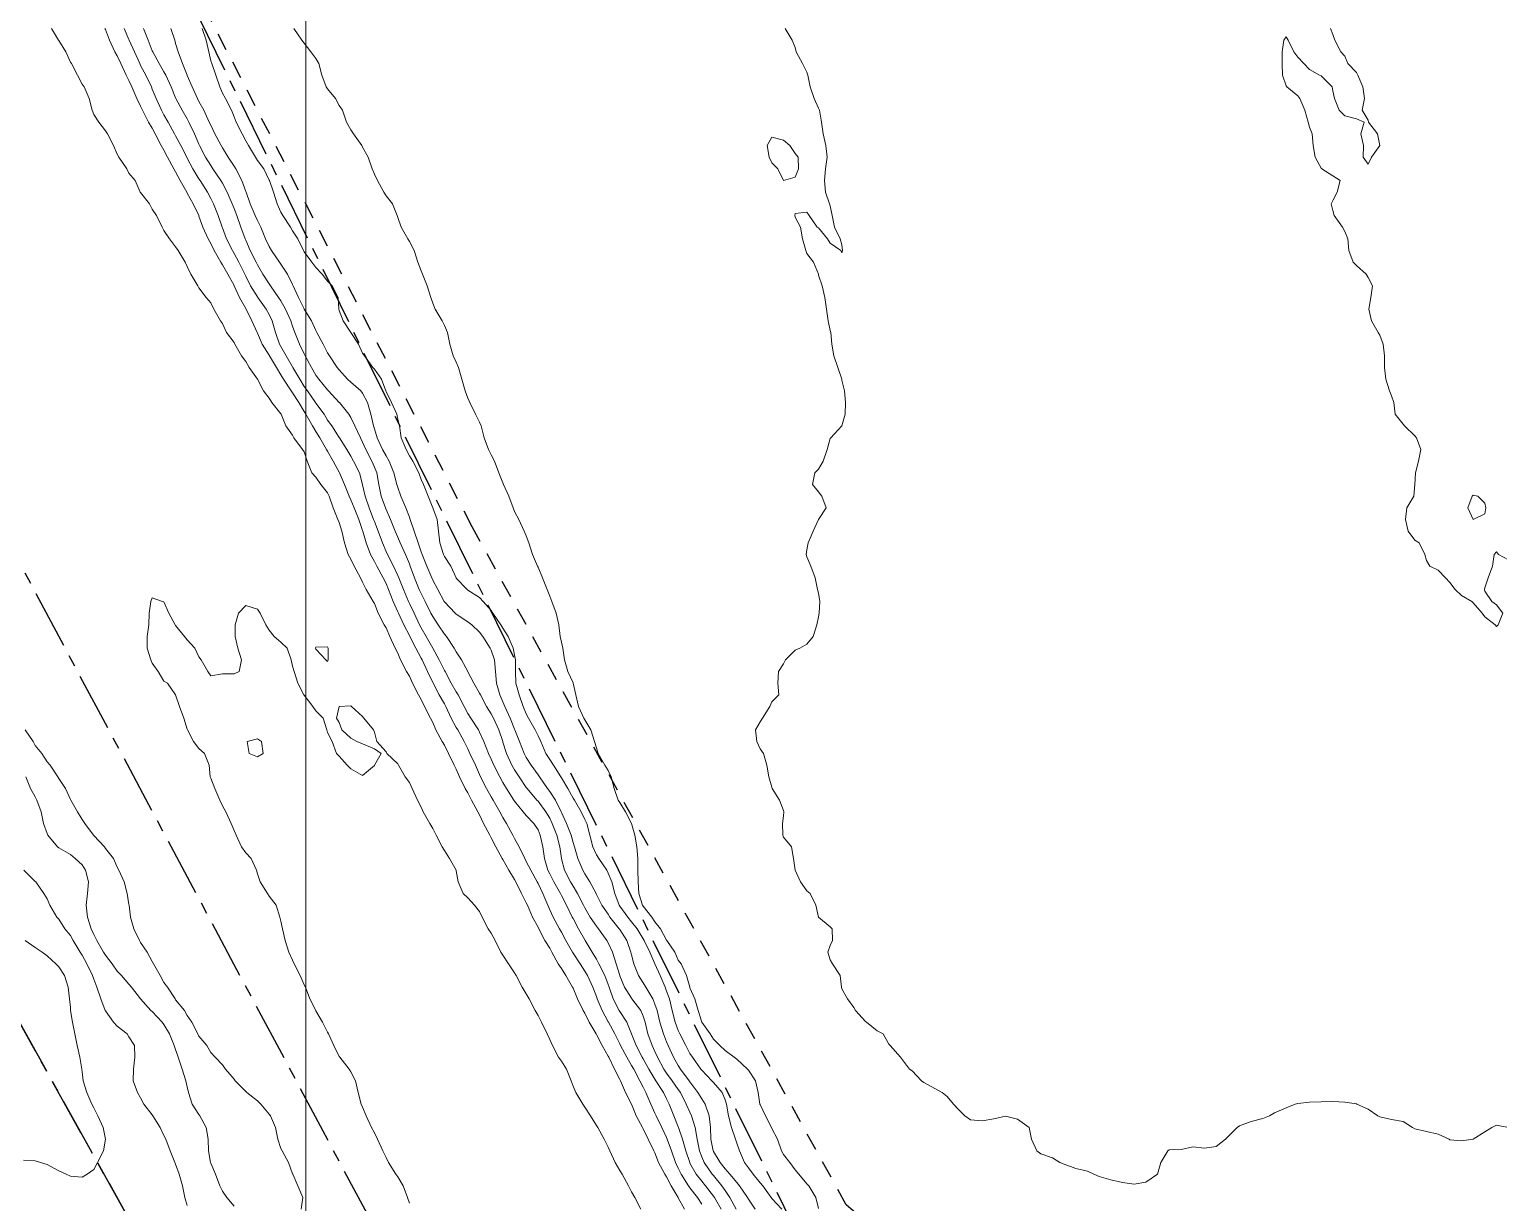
# Model space of a CAD drawing. Header units: centimetres. Extents: x 0 to 642158, y -847 to 649707.
# Drawn here: x 617355 to 617417.8, y 620325 to 620375.2 of the extents above; entities that cross this region are included whole.
import ezdxf

# ---------------------------------------------------------------- set-up
doc = ezdxf.new("R2010")
doc.units = ezdxf.units.CM
doc.header["$MEASUREMENT"] = 0
doc.linetypes.add('CENTERX2', pattern=[4, 2.5, -0.5, 0.5, -0.5])
doc.linetypes.add('JIS_02_0.7', pattern=[1.35, 0.75, -0.6])
for name, color, linetype, lineweight in [('MEV_grille', 254, 'Continuous', 9), ('WAL_parcellaire agricole', 7, 'JIS_02_0.7', 25), ('WAL_topographie 0.5', 253, 'Continuous', 20)]:
    doc.layers.add(name, color=color, linetype=linetype, lineweight=lineweight)
doc.layers.add('SPW_parcellaire cadastral', color=7, linetype='CENTERX2', lineweight=25, true_color=0xff0542)

# ---------------------------------------------------------------- blocks, each defined once
blk = doc.blocks.new('*U112')
at = {"layer": 'MEV_grille', "transparency": 33554687}
blk.add_lwpolyline([(0, 1825.476), (0, -1825.476)], dxfattribs=at)
blk = doc.blocks.new('*U113')
at = {"layer": 'MEV_grille', "color": 0, "linetype": 'ByBlock', "lineweight": -2, "transparency": 16777216}
blk.add_blockref('*U112', (2000, 0), dxfattribs=at)

msp = doc.modelspace()

# ---------------------------------------------------------------- linework, layer by layer
at = {"layer": 'SPW_parcellaire cadastral'}
for points in [[(617392.267, 620281.812), (617393.536, 620278.746), (617371.057, 620292.797), (617374.709, 620296.56), (617340.895, 620357.32), (617337.548, 620363.525), (617334.299, 620378.327), (617286.739, 620465.896), (617269.952, 620496.899), (617274.764, 620500.676), (617283.484, 620507.46), (617304.117, 620460.615), (617333.025, 620394.339), (617343.969, 620372.254), (617392.267, 620281.812)], [(617370.439, 620449.596), (617390.157, 620431.516), (617394.877, 620437.01), (617463.522, 620267.972), (617460.938, 620270.103), (617458.111, 620272.172), (617388.083, 620323.22), (617336.322, 620428.419), (617370.439, 620449.596)], [(617308.437, 620329.669), (617337.548, 620363.525), (617340.895, 620357.32), (617374.709, 620296.56), (617371.057, 620292.797), (617370.736, 620292.465), (617342.244, 620320.587), (617303.071, 620323.455), (617308.437, 620329.669)]]:
    msp.add_lwpolyline(points, dxfattribs=at)
at = {"layer": 'WAL_parcellaire agricole'}
msp.add_lwpolyline([(617345.425, 620409.686), (617336.923, 620427.435), (617377.919, 620453.44), (617387.044, 620457.816), (617398.921, 620432.942), (617447.936, 620309.949), (617455.438, 620286.575), (617451.439, 620281.95), (617435.938, 620289.948), (617410.936, 620306.945), (617389.934, 620324.942), (617373.931, 620353.94), (617361.178, 620378.688), (617345.425, 620409.686)], dxfattribs=at)
at = {"layer": 'WAL_topographie 0.5'}
for points in [[(617355.942, 620375.25), (617356.241, 620374.75), (617356.25, 620374.734), (617356.55, 620374.25), (617356.75, 620373.815), (617356.791, 620373.75), (617357.053, 620373.25), (617357.25, 620372.872), (617357.333, 620372.75), (617357.554, 620372.25), (617357.676, 620371.75), (617357.75, 620371.578), (617357.963, 620371.25), (617358.25, 620370.869), (617358.336, 620370.75), (617358.592, 620370.25), (617358.75, 620369.873), (617358.827, 620369.75), (617359.157, 620369.25), (617359.25, 620369.069), (617359.518, 620368.75), (617359.74, 620368.25), (617359.75, 620368.23), (617360.128, 620367.75), (617360.25, 620367.529), (617360.427, 620367.25), (617360.678, 620366.75), (617360.75, 620366.612), (617360.989, 620366.25), (617361.25, 620365.912), (617361.354, 620365.75), (617361.662, 620365.25), (617361.75, 620365.073), (617361.899, 620364.75), (617362.194, 620364.25), (617362.25, 620364.152), (617362.558, 620363.75), (617362.75, 620363.517), (617362.887, 620363.25), (617363.174, 620362.75), (617363.25, 620362.627), (617363.432, 620362.25), (617363.75, 620361.824), (617363.782, 620361.75), (617364.074, 620361.25), (617364.25, 620361.011), (617364.397, 620360.75), (617364.75, 620360.25), (617364.75, 620360.25), (617365.009, 620359.75), (617365.25, 620359.441), (617365.368, 620359.25), (617365.75, 620358.764), (617365.758, 620358.75), (617365.969, 620358.25), (617366.25, 620357.854), (617366.305, 620357.75), (617366.683, 620357.25), (617366.75, 620357.142), (617366.882, 620356.75), (617367.069, 620356.25), (617367.25, 620356.057), (617367.468, 620355.75), (617367.75, 620355.398), (617367.819, 620355.25), (617367.994, 620354.75), (617368.189, 620354.25), (617368.25, 620354.116), (617368.355, 620353.75), (617368.475, 620353.25), (617368.634, 620352.75), (617368.75, 620352.549), (617368.886, 620352.25), (617369.159, 620351.75), (617369.25, 620351.577), (617369.4, 620351.25), (617369.695, 620350.75), (617369.75, 620350.663), (617369.912, 620350.25), (617370.164, 620349.75), (617370.25, 620349.613), (617370.412, 620349.25), (617370.639, 620348.75), (617370.75, 620348.534), (617370.863, 620348.25), (617371.125, 620347.75), (617371.25, 620347.549), (617371.388, 620347.25), (617371.639, 620346.75), (617371.75, 620346.553), (617371.89, 620346.25), (617372.151, 620345.75), (617372.25, 620345.566), (617372.377, 620345.25), (617372.651, 620344.75), (617372.75, 620344.594), (617372.92, 620344.25), (617373.162, 620343.75), (617373.25, 620343.58), (617373.388, 620343.25), (617373.635, 620342.75), (617373.75, 620342.56), (617373.902, 620342.25), (617374.178, 620341.75), (617374.25, 620341.626), (617374.425, 620341.25), (617374.685, 620340.75), (617374.75, 620340.637), (617374.946, 620340.25), (617375.221, 620339.75), (617375.25, 620339.706), (617375.496, 620339.25), (617375.75, 620338.85), (617375.807, 620338.75), (617376.043, 620338.25), (617376.25, 620337.855), (617376.294, 620337.75), (617376.513, 620337.25), (617376.75, 620336.818), (617376.783, 620336.75), (617377.047, 620336.25), (617377.25, 620335.921), (617377.335, 620335.75), (617377.612, 620335.25), (617377.75, 620335.055), (617377.942, 620334.75), (617378.225, 620334.25), (617378.25, 620334.202), (617378.435, 620333.75), (617378.686, 620333.25), (617378.75, 620333.143), (617378.939, 620332.75), (617379.233, 620332.25), (617379.25, 620332.224), (617379.487, 620331.75), (617379.75, 620331.304), (617379.778, 620331.25), (617380.015, 620330.75), (617380.25, 620330.299), (617380.273, 620330.25), (617380.491, 620329.75), (617380.745, 620329.25), (617380.75, 620329.241), (617380.949, 620328.75), (617381.216, 620328.25), (617381.25, 620328.191), (617381.458, 620327.75), (617381.703, 620327.25), (617381.75, 620327.163), (617381.908, 620326.75), (617382.172, 620326.25), (617382.25, 620326.132), (617382.444, 620325.75), (617382.743, 620325.25), (617382.75, 620325.238), (617383.009, 620324.75)], [(617358.227, 620375.25), (617358.25, 620375.204), (617358.424, 620374.75), (617358.652, 620374.25), (617358.75, 620374.087), (617358.907, 620373.75), (617359.14, 620373.25), (617359.25, 620373.028), (617359.374, 620372.75), (617359.586, 620372.25), (617359.75, 620371.932), (617359.827, 620371.75), (617360.087, 620371.25), (617360.25, 620370.989), (617360.379, 620370.75), (617360.638, 620370.25), (617360.75, 620370.05), (617360.898, 620369.75), (617361.174, 620369.25), (617361.25, 620369.122), (617361.449, 620368.75), (617361.725, 620368.25), (617361.75, 620368.207), (617362.001, 620367.75), (617362.237, 620367.25), (617362.25, 620367.218), (617362.416, 620366.75), (617362.638, 620366.25), (617362.75, 620366.048), (617362.897, 620365.75), (617363.182, 620365.25), (617363.25, 620365.148), (617363.477, 620364.75), (617363.75, 620364.252), (617363.751, 620364.25), (617363.978, 620363.75), (617364.25, 620363.268), (617364.261, 620363.25), (617364.515, 620362.75), (617364.733, 620362.25), (617364.75, 620362.216), (617364.952, 620361.75), (617365.25, 620361.28), (617365.267, 620361.25), (617365.565, 620360.75), (617365.75, 620360.442), (617365.86, 620360.25), (617366.187, 620359.75), (617366.25, 620359.663), (617366.513, 620359.25), (617366.75, 620358.864), (617366.82, 620358.75), (617367.099, 620358.25), (617367.25, 620358.016), (617367.414, 620357.75), (617367.707, 620357.25), (617367.75, 620357.17), (617367.99, 620356.75), (617368.25, 620356.277), (617368.264, 620356.25), (617368.476, 620355.75), (617368.674, 620355.25), (617368.75, 620355.087), (617368.891, 620354.75), (617369.09, 620354.25), (617369.25, 620353.778), (617369.259, 620353.75), (617369.396, 620353.25), (617369.591, 620352.75), (617369.75, 620352.459), (617369.857, 620352.25), (617370.126, 620351.75), (617370.25, 620351.514), (617370.362, 620351.25), (617370.554, 620350.75), (617370.75, 620350.308), (617370.776, 620350.25), (617371.01, 620349.75), (617371.25, 620349.289), (617371.27, 620349.25), (617371.524, 620348.75), (617371.75, 620348.322), (617371.788, 620348.25), (617372.028, 620347.75), (617372.25, 620347.281), (617372.265, 620347.25), (617372.528, 620346.75), (617372.75, 620346.364), (617372.813, 620346.25), (617373.037, 620345.75), (617373.25, 620345.359), (617373.316, 620345.25), (617373.597, 620344.75), (617373.75, 620344.438), (617373.836, 620344.25), (617374.07, 620343.75), (617374.25, 620343.345), (617374.293, 620343.25), (617374.543, 620342.75), (617374.75, 620342.39), (617374.833, 620342.25), (617375.12, 620341.75), (617375.25, 620341.501), (617375.396, 620341.25), (617375.677, 620340.75), (617375.75, 620340.611), (617375.946, 620340.25), (617376.179, 620339.75), (617376.25, 620339.627), (617376.438, 620339.25), (617376.714, 620338.75), (617376.75, 620338.682), (617376.96, 620338.25), (617377.168, 620337.75), (617377.25, 620337.564), (617377.394, 620337.25), (617377.669, 620336.75), (617377.75, 620336.607), (617377.945, 620336.25), (617378.218, 620335.75), (617378.25, 620335.702), (617378.55, 620335.25), (617378.75, 620334.941), (617378.866, 620334.75), (617379.099, 620334.25), (617379.25, 620333.853), (617379.284, 620333.75), (617379.491, 620333.25), (617379.75, 620332.765), (617379.759, 620332.75), (617380.03, 620332.25), (617380.25, 620331.822), (617380.283, 620331.75), (617380.542, 620331.25), (617380.75, 620330.905), (617380.843, 620330.75), (617381.111, 620330.25), (617381.25, 620329.975), (617381.366, 620329.75), (617381.582, 620329.25), (617381.75, 620328.858), (617381.796, 620328.75), (617382.045, 620328.25), (617382.25, 620327.815), (617382.277, 620327.75), (617382.452, 620327.25), (617382.631, 620326.75), (617382.75, 620326.51), (617382.877, 620326.25), (617383.193, 620325.75), (617383.25, 620325.664), (617383.567, 620325.25), (617383.75, 620324.964)], [(617359.048, 620375.25), (617359.25, 620374.781), (617359.263, 620374.75), (617359.492, 620374.25), (617359.713, 620373.75), (617359.75, 620373.673), (617359.971, 620373.25), (617360.214, 620372.75), (617360.25, 620372.66), (617360.416, 620372.25), (617360.644, 620371.75), (617360.75, 620371.555), (617360.925, 620371.25), (617361.201, 620370.75), (617361.25, 620370.658), (617361.473, 620370.25), (617361.729, 620369.75), (617361.75, 620369.709), (617361.989, 620369.25), (617362.25, 620368.821), (617362.298, 620368.75), (617362.614, 620368.25), (617362.75, 620367.985), (617362.864, 620367.75), (617363.064, 620367.25), (617363.238, 620366.75), (617363.25, 620366.72), (617363.433, 620366.25), (617363.677, 620365.75), (617363.75, 620365.624), (617363.955, 620365.25), (617364.209, 620364.75), (617364.25, 620364.658), (617364.454, 620364.25), (617364.75, 620363.77), (617364.765, 620363.75), (617365.13, 620363.25), (617365.25, 620363.025), (617365.382, 620362.75), (617365.521, 620362.25), (617365.69, 620361.75), (617365.75, 620361.646), (617365.982, 620361.25), (617366.25, 620360.783), (617366.269, 620360.75), (617366.558, 620360.25), (617366.75, 620359.942), (617366.884, 620359.75), (617367.23, 620359.25), (617367.25, 620359.219), (617367.597, 620358.75), (617367.75, 620358.503), (617367.932, 620358.25), (617368.25, 620357.761), (617368.257, 620357.75), (617368.58, 620357.25), (617368.75, 620356.96), (617368.862, 620356.75), (617369.115, 620356.25), (617369.246, 620355.75), (617369.25, 620355.735), (617369.355, 620355.25), (617369.533, 620354.75), (617369.72, 620354.25), (617369.75, 620354.165), (617369.911, 620353.75), (617370.093, 620353.25), (617370.25, 620352.889), (617370.317, 620352.75), (617370.572, 620352.25), (617370.75, 620351.86), (617370.796, 620351.75), (617370.993, 620351.25), (617371.21, 620350.75), (617371.25, 620350.664), (617371.451, 620350.25), (617371.676, 620349.75), (617371.75, 620349.611), (617371.964, 620349.25), (617372.25, 620348.75), (617372.25, 620348.75), (617372.529, 620348.25), (617372.75, 620347.795), (617372.775, 620347.75), (617373.038, 620347.25), (617373.25, 620346.876), (617373.329, 620346.75), (617373.598, 620346.25), (617373.75, 620345.95), (617373.875, 620345.75), (617374.204, 620345.25), (617374.25, 620345.154), (617374.429, 620344.75), (617374.632, 620344.25), (617374.75, 620343.994), (617374.86, 620343.75), (617375.113, 620343.25), (617375.25, 620343.005), (617375.4, 620342.75), (617375.718, 620342.25), (617375.75, 620342.199), (617376.121, 620341.75), (617376.25, 620341.593), (617376.569, 620341.25), (617376.75, 620340.978), (617376.845, 620340.75), (617376.953, 620340.25), (617377.02, 620339.75), (617377.171, 620339.25), (617377.25, 620339.095), (617377.428, 620338.75), (617377.712, 620338.25), (617377.75, 620338.172), (617377.965, 620337.75), (617378.215, 620337.25), (617378.25, 620337.186), (617378.479, 620336.75), (617378.75, 620336.269), (617378.762, 620336.25), (617379.061, 620335.75), (617379.25, 620335.443), (617379.358, 620335.25), (617379.602, 620334.75), (617379.75, 620334.362), (617379.789, 620334.25), (617379.97, 620333.75), (617380.227, 620333.25), (617380.25, 620333.21), (617380.547, 620332.75), (617380.75, 620332.26), (617380.753, 620332.25), (617380.941, 620331.75), (617381.206, 620331.25), (617381.25, 620331.178), (617381.495, 620330.75), (617381.75, 620330.315), (617381.793, 620330.25), (617382.122, 620329.75), (617382.25, 620329.478), (617382.354, 620329.25), (617382.552, 620328.75), (617382.75, 620328.281), (617382.763, 620328.25), (617382.935, 620327.75), (617383.071, 620327.25), (617383.238, 620326.75), (617383.25, 620326.726), (617383.517, 620326.25), (617383.75, 620325.953), (617383.918, 620325.75), (617384.25, 620325.312), (617384.293, 620325.25), (617384.579, 620324.75)], [(617359.881, 620375.25), (617360.073, 620374.75), (617360.25, 620374.295), (617360.269, 620374.25), (617360.546, 620373.75), (617360.75, 620373.391), (617360.831, 620373.25), (617361.059, 620372.75), (617361.25, 620372.28), (617361.263, 620372.25), (617361.535, 620371.75), (617361.75, 620371.382), (617361.822, 620371.25), (617362.06, 620370.75), (617362.25, 620370.3), (617362.271, 620370.25), (617362.524, 620369.75), (617362.75, 620369.386), (617362.845, 620369.25), (617363.185, 620368.75), (617363.25, 620368.636), (617363.45, 620368.25), (617363.671, 620367.75), (617363.75, 620367.547), (617363.862, 620367.25), (617364.039, 620366.75), (617364.225, 620366.25), (617364.25, 620366.191), (617364.439, 620365.75), (617364.697, 620365.25), (617364.75, 620365.144), (617364.983, 620364.75), (617365.25, 620364.334), (617365.306, 620364.25), (617365.651, 620363.75), (617365.75, 620363.601), (617365.949, 620363.25), (617366.172, 620362.75), (617366.25, 620362.517), (617366.354, 620362.25), (617366.553, 620361.75), (617366.75, 620361.34), (617366.793, 620361.25), (617367.057, 620360.75), (617367.25, 620360.424), (617367.378, 620360.25), (617367.75, 620359.791), (617367.788, 620359.75), (617368.25, 620359.257), (617368.257, 620359.25), (617368.66, 620358.75), (617368.75, 620358.607), (617368.915, 620358.25), (617369.158, 620357.75), (617369.25, 620357.562), (617369.38, 620357.25), (617369.636, 620356.75), (617369.75, 620356.491), (617369.851, 620356.25), (617369.944, 620355.75), (617370.048, 620355.25), (617370.223, 620354.75), (617370.25, 620354.679), (617370.437, 620354.25), (617370.641, 620353.75), (617370.75, 620353.5), (617370.86, 620353.25), (617371.088, 620352.75), (617371.25, 620352.354), (617371.288, 620352.25), (617371.463, 620351.75), (617371.666, 620351.25), (617371.75, 620351.082), (617371.927, 620350.75), (617372.172, 620350.25), (617372.25, 620350.096), (617372.484, 620349.75), (617372.75, 620349.352), (617372.838, 620349.25), (617373.166, 620348.75), (617373.25, 620348.597), (617373.479, 620348.25), (617373.742, 620347.75), (617373.75, 620347.735), (617374.005, 620347.25), (617374.25, 620346.828), (617374.287, 620346.75), (617374.552, 620346.25), (617374.75, 620345.945), (617374.852, 620345.75), (617375.075, 620345.25), (617375.241, 620344.75), (617375.25, 620344.724), (617375.398, 620344.25), (617375.633, 620343.75), (617375.75, 620343.543), (617375.937, 620343.25), (617376.25, 620342.795), (617376.282, 620342.75), (617376.704, 620342.25), (617376.75, 620342.204), (617377.088, 620341.75), (617377.25, 620341.477), (617377.354, 620341.25), (617377.551, 620340.75), (617377.685, 620340.25), (617377.748, 620339.75), (617377.75, 620339.743), (617377.885, 620339.25), (617378.144, 620338.75), (617378.25, 620338.567), (617378.436, 620338.25), (617378.694, 620337.75), (617378.75, 620337.64), (617378.985, 620337.25), (617379.25, 620336.859), (617379.336, 620336.75), (617379.696, 620336.25), (617379.75, 620336.15), (617379.937, 620335.75), (617380.099, 620335.25), (617380.245, 620334.75), (617380.25, 620334.736), (617380.452, 620334.25), (617380.75, 620333.773), (617380.769, 620333.75), (617381.142, 620333.25), (617381.25, 620333.011), (617381.333, 620332.75), (617381.446, 620332.25), (617381.628, 620331.75), (617381.75, 620331.502), (617381.865, 620331.25), (617382.129, 620330.75), (617382.25, 620330.573), (617382.493, 620330.25), (617382.75, 620329.879), (617382.837, 620329.75), (617383.093, 620329.25), (617383.25, 620328.9), (617383.319, 620328.75), (617383.467, 620328.25), (617383.55, 620327.75), (617383.651, 620327.25), (617383.75, 620326.993), (617383.853, 620326.75), (617384.204, 620326.25), (617384.25, 620326.195), (617384.616, 620325.75), (617384.75, 620325.551), (617384.955, 620325.25), (617385.23, 620324.75)], [(617361.045, 620375.25), (617361.211, 620374.75), (617361.25, 620374.615), (617361.353, 620374.25), (617361.545, 620373.75), (617361.748, 620373.25), (617361.75, 620373.244), (617361.954, 620372.75), (617362.183, 620372.25), (617362.25, 620372.131), (617362.456, 620371.75), (617362.69, 620371.25), (617362.75, 620371.11), (617362.928, 620370.75), (617363.192, 620370.25), (617363.25, 620370.152), (617363.493, 620369.75), (617363.75, 620369.36), (617363.819, 620369.25), (617364.084, 620368.75), (617364.25, 620368.279), (617364.261, 620368.25), (617364.439, 620367.75), (617364.659, 620367.25), (617364.75, 620367.041), (617364.893, 620366.75), (617365.089, 620366.25), (617365.25, 620365.922), (617365.354, 620365.75), (617365.696, 620365.25), (617365.75, 620365.164), (617366.029, 620364.75), (617366.25, 620364.299), (617366.274, 620364.25), (617366.5, 620363.75), (617366.75, 620363.257), (617366.755, 620363.25), (617367.064, 620362.75), (617367.25, 620362.336), (617367.297, 620362.25), (617367.565, 620361.75), (617367.75, 620361.38), (617367.832, 620361.25), (617368.166, 620360.75), (617368.25, 620360.648), (617368.605, 620360.25), (617368.75, 620360.118), (617369.174, 620359.75), (617369.25, 620359.655), (617369.455, 620359.25), (617369.602, 620358.75), (617369.714, 620358.25), (617369.75, 620358.129), (617369.864, 620357.75), (617370.092, 620357.25), (617370.25, 620356.969), (617370.387, 620356.75), (617370.585, 620356.25), (617370.707, 620355.75), (617370.75, 620355.614), (617370.889, 620355.25), (617371.103, 620354.75), (617371.25, 620354.346), (617371.286, 620354.25), (617371.452, 620353.75), (617371.617, 620353.25), (617371.75, 620352.875), (617371.796, 620352.75), (617371.997, 620352.25), (617372.208, 620351.75), (617372.25, 620351.66), (617372.459, 620351.25), (617372.734, 620350.75), (617372.75, 620350.725), (617373.2, 620350.25), (617373.25, 620350.202), (617373.75, 620349.869), (617373.915, 620349.75), (617374.25, 620349.427), (617374.392, 620349.25), (617374.707, 620348.75), (617374.75, 620348.658), (617374.884, 620348.25), (617374.927, 620347.75), (617374.969, 620347.25), (617375.114, 620346.75), (617375.25, 620346.447), (617375.331, 620346.25), (617375.558, 620345.75), (617375.75, 620345.28), (617375.765, 620345.25), (617375.957, 620344.75), (617376.155, 620344.25), (617376.25, 620344.078), (617376.456, 620343.75), (617376.75, 620343.332), (617376.808, 620343.25), (617377.155, 620342.75), (617377.25, 620342.625), (617377.496, 620342.25), (617377.738, 620341.75), (617377.75, 620341.719), (617377.969, 620341.25), (617378.167, 620340.75), (617378.25, 620340.44), (617378.307, 620340.25), (617378.446, 620339.75), (617378.665, 620339.25), (617378.75, 620339.093), (617378.966, 620338.75), (617379.233, 620338.25), (617379.25, 620338.218), (617379.484, 620337.75), (617379.75, 620337.371), (617379.828, 620337.25), (617380.227, 620336.75), (617380.25, 620336.718), (617380.551, 620336.25), (617380.724, 620335.75), (617380.75, 620335.629), (617380.846, 620335.25), (617381.044, 620334.75), (617381.25, 620334.429), (617381.358, 620334.25), (617381.654, 620333.75), (617381.75, 620333.529), (617381.842, 620333.25), (617381.959, 620332.75), (617382.111, 620332.25), (617382.25, 620331.908), (617382.319, 620331.75), (617382.543, 620331.25), (617382.75, 620330.898), (617382.848, 620330.75), (617383.215, 620330.25), (617383.25, 620330.196), (617383.581, 620329.75), (617383.75, 620329.476), (617383.897, 620329.25), (617384.063, 620328.75), (617384.12, 620328.25), (617384.147, 620327.75), (617384.235, 620327.25), (617384.25, 620327.218), (617384.536, 620326.75), (617384.75, 620326.484), (617384.955, 620326.25), (617385.25, 620325.893), (617385.37, 620325.75), (617385.708, 620325.25), (617385.75, 620325.181), (617386.041, 620324.75)], [(617362.389, 620375.25), (617362.56, 620374.75), (617362.665, 620374.25), (617362.75, 620373.871), (617362.792, 620373.75), (617362.969, 620373.25), (617363.136, 620372.75), (617363.25, 620372.484), (617363.388, 620372.25), (617363.646, 620371.75), (617363.75, 620371.478), (617363.846, 620371.25), (617364.094, 620370.75), (617364.25, 620370.44), (617364.373, 620370.25), (617364.666, 620369.75), (617364.75, 620369.609), (617365.027, 620369.25), (617365.25, 620368.77), (617365.261, 620368.75), (617365.437, 620368.25), (617365.597, 620367.75), (617365.75, 620367.393), (617365.833, 620367.25), (617366.164, 620366.75), (617366.25, 620366.593), (617366.481, 620366.25), (617366.716, 620365.75), (617366.75, 620365.698), (617367.076, 620365.25), (617367.25, 620365.032), (617367.52, 620364.75), (617367.75, 620364.437), (617367.943, 620364.25), (617368.198, 620363.75), (617368.231, 620363.25), (617368.25, 620363.194), (617368.421, 620362.75), (617368.748, 620362.25), (617368.75, 620362.247), (617369.065, 620361.75), (617369.25, 620361.371), (617369.322, 620361.25), (617369.69, 620360.75), (617369.75, 620360.684), (617370.049, 620360.25), (617370.243, 620359.75), (617370.25, 620359.73), (617370.484, 620359.25), (617370.708, 620358.75), (617370.75, 620358.54), (617370.819, 620358.25), (617370.891, 620357.75), (617371.111, 620357.25), (617371.25, 620356.977), (617371.393, 620356.75), (617371.647, 620356.25), (617371.75, 620355.968), (617371.851, 620355.75), (617372.049, 620355.25), (617372.248, 620354.75), (617372.25, 620354.745), (617372.441, 620354.25), (617372.493, 620353.75), (617372.55, 620353.25), (617372.712, 620352.75), (617372.75, 620352.667), (617373.017, 620352.25), (617373.245, 620351.75), (617373.25, 620351.741), (617373.725, 620351.25), (617373.75, 620351.231), (617374.25, 620350.914), (617374.408, 620350.75), (617374.75, 620350.355), (617374.816, 620350.25), (617375.154, 620349.75), (617375.25, 620349.602), (617375.477, 620349.25), (617375.692, 620348.75), (617375.75, 620348.456), (617375.793, 620348.25), (617375.787, 620347.75), (617375.807, 620347.25), (617375.942, 620346.75), (617376.119, 620346.25), (617376.25, 620345.936), (617376.346, 620345.75), (617376.629, 620345.25), (617376.75, 620344.995), (617376.869, 620344.75), (617377.091, 620344.25), (617377.25, 620343.992), (617377.405, 620343.75), (617377.72, 620343.25), (617377.75, 620343.201), (617378.026, 620342.75), (617378.25, 620342.336), (617378.304, 620342.25), (617378.6, 620341.75), (617378.75, 620341.424), (617378.837, 620341.25), (617378.966, 620340.75), (617379.088, 620340.25), (617379.25, 620339.907), (617379.344, 620339.75), (617379.688, 620339.25), (617379.75, 620339.122), (617379.9, 620338.75), (617380.03, 620338.25), (617380.223, 620337.75), (617380.25, 620337.709), (617380.585, 620337.25), (617380.75, 620337.051), (617380.996, 620336.75), (617381.25, 620336.316), (617381.291, 620336.25), (617381.528, 620335.75), (617381.75, 620335.25), (617381.75, 620335.25), (617381.975, 620334.75), (617382.187, 620334.25), (617382.25, 620334.077), (617382.371, 620333.75), (617382.488, 620333.25), (617382.611, 620332.75), (617382.75, 620332.396), (617382.822, 620332.25), (617383.073, 620331.75), (617383.25, 620331.419), (617383.357, 620331.25), (617383.716, 620330.75), (617383.75, 620330.706), (617384.19, 620330.25), (617384.25, 620330.179), (617384.62, 620329.75), (617384.75, 620329.428), (617384.813, 620329.25), (617384.896, 620328.75), (617385.019, 620328.25), (617385.196, 620327.75), (617385.25, 620327.585), (617385.373, 620327.25), (617385.588, 620326.75), (617385.75, 620326.528), (617385.958, 620326.25), (617386.25, 620325.888), (617386.37, 620325.75), (617386.718, 620325.25), (617386.75, 620325.209), (617387.18, 620324.75)], [(617366.31, 620375.25), (617366.646, 620374.75), (617366.75, 620374.62), (617367.036, 620374.25), (617367.25, 620373.962), (617367.376, 620373.75), (617367.5, 620373.25), (617367.69, 620372.75), (617367.75, 620372.672), (617368.088, 620372.25), (617368.25, 620371.961), (617368.382, 620371.75), (617368.563, 620371.25), (617368.75, 620370.913), (617368.857, 620370.75), (617369.216, 620370.25), (617369.25, 620370.173), (617369.486, 620369.75), (617369.657, 620369.25), (617369.75, 620369.018), (617369.882, 620368.75), (617370.152, 620368.25), (617370.25, 620368.099), (617370.528, 620367.75), (617370.727, 620367.25), (617370.75, 620367.167), (617370.892, 620366.75), (617371.186, 620366.25), (617371.25, 620366.142), (617371.457, 620365.75), (617371.609, 620365.25), (617371.75, 620364.883), (617371.809, 620364.75), (617372.015, 620364.25), (617372.16, 620363.75), (617372.25, 620363.509), (617372.354, 620363.25), (617372.652, 620362.75), (617372.75, 620362.547), (617372.884, 620362.25), (617372.972, 620361.75), (617373.119, 620361.25), (617373.25, 620360.984), (617373.353, 620360.75), (617373.497, 620360.25), (617373.636, 620359.75), (617373.75, 620359.438), (617373.828, 620359.25), (617374.081, 620358.75), (617374.25, 620358.417), (617374.313, 620358.25), (617374.451, 620357.75), (617374.627, 620357.25), (617374.75, 620357.023), (617374.891, 620356.75), (617375.072, 620356.25), (617375.25, 620355.818), (617375.278, 620355.75), (617375.495, 620355.25), (617375.684, 620354.75), (617375.75, 620354.6), (617375.929, 620354.25), (617376.163, 620353.75), (617376.25, 620353.556), (617376.356, 620353.25), (617376.513, 620352.75), (617376.725, 620352.25), (617376.75, 620352.206), (617376.946, 620351.75), (617377.142, 620351.25), (617377.25, 620350.976), (617377.336, 620350.75), (617377.523, 620350.25), (617377.639, 620349.75), (617377.698, 620349.25), (617377.75, 620349), (617377.815, 620348.75), (617377.887, 620348.25), (617378.026, 620347.75), (617378.25, 620347.272), (617378.257, 620347.25), (617378.368, 620346.75), (617378.485, 620346.25), (617378.711, 620345.75), (617378.75, 620345.689), (617379.008, 620345.25), (617379.172, 620344.75), (617379.25, 620344.483), (617379.321, 620344.25), (617379.605, 620343.75), (617379.75, 620343.514), (617379.875, 620343.25), (617380, 620342.75), (617380.184, 620342.25), (617380.25, 620342.147), (617380.492, 620341.75), (617380.75, 620341.25), (617380.75, 620341.25), (617380.891, 620340.75), (617380.98, 620340.25), (617381.02, 620339.75), (617381.016, 620339.25), (617381.027, 620338.75), (617381.06, 620338.25), (617381.224, 620337.75), (617381.25, 620337.716), (617381.621, 620337.25), (617381.75, 620337.051), (617381.992, 620336.75), (617382.25, 620336.258), (617382.256, 620336.25), (617382.595, 620335.75), (617382.75, 620335.401), (617382.867, 620335.25), (617383.099, 620334.75), (617383.243, 620334.25), (617383.25, 620334.225), (617383.453, 620333.75), (617383.595, 620333.25), (617383.75, 620332.75), (617383.75, 620332.75), (617384.116, 620332.25), (617384.25, 620332.019), (617384.522, 620331.75), (617384.75, 620331.536), (617385.144, 620331.25), (617385.25, 620331.177), (617385.704, 620330.75), (617385.75, 620330.694), (617386.055, 620330.25), (617386.171, 620329.75), (617386.239, 620329.25), (617386.25, 620329.225), (617386.481, 620328.75), (617386.731, 620328.25), (617386.75, 620328.206), (617386.992, 620327.75), (617387.157, 620327.25), (617387.25, 620327.095), (617387.52, 620326.75), (617387.75, 620326.431), (617387.909, 620326.25), (617388.25, 620325.833), (617388.336, 620325.75), (617388.635, 620325.25), (617388.75, 620324.787)], [(617387.324, 620375.25), (617387.62, 620374.75), (617387.75, 620374.432), (617387.794, 620374.25), (617388.058, 620373.75), (617388.25, 620373.375), (617388.287, 620373.25), (617388.389, 620372.75), (617388.556, 620372.25), (617388.75, 620371.838), (617388.792, 620371.75), (617388.879, 620371.25), (617388.95, 620370.75), (617389.063, 620370.25), (617389.117, 620369.75), (617389.05, 620369.25), (617389, 620368.75), (617389.041, 620368.25), (617389.214, 620367.75), (617389.25, 620367.666), (617389.326, 620367.25), (617389.424, 620366.75), (617389.667, 620366.25), (617389.75, 620366), (617389.778, 620365.75), (617389.75, 620365.65), (617389.7, 620365.75), (617389.25, 620366.071), (617389.125, 620366.25), (617388.75, 620366.719), (617388.688, 620366.75), (617388.341, 620367.25), (617388.25, 620367.393), (617387.75, 620367.333), (617387.727, 620367.25), (617387.75, 620367.179), (617387.981, 620366.75), (617388.067, 620366.25), (617388.198, 620365.75), (617388.25, 620365.63), (617388.538, 620365.25), (617388.74, 620364.75), (617388.75, 620364.705), (617388.902, 620364.25), (617389.02, 620363.75), (617389.087, 620363.25), (617389.161, 620362.75), (617389.25, 620362.333), (617389.273, 620362.25), (617389.317, 620361.75), (617389.406, 620361.25), (617389.577, 620360.75), (617389.741, 620360.25), (617389.75, 620360.208), (617389.865, 620359.75), (617389.902, 620359.25), (617389.881, 620358.75), (617389.75, 620358.25), (617389.75, 620358.25), (617389.278, 620357.75), (617389.25, 620357.708), (617389.116, 620357.25), (617388.941, 620356.75), (617388.75, 620356.408), (617388.583, 620356.25), (617388.488, 620355.75), (617388.75, 620355.427), (617388.887, 620355.25), (617389.075, 620354.75), (617388.75, 620354.25), (617388.75, 620354.25), (617388.521, 620353.75), (617388.302, 620353.25), (617388.25, 620352.95), (617388.224, 620352.75), (617388.25, 620352.65), (617388.424, 620352.25), (617388.604, 620351.75), (617388.71, 620351.25), (617388.75, 620351.107), (617388.799, 620350.75), (617388.779, 620350.25), (617388.75, 620350.083), (617388.673, 620349.75), (617388.523, 620349.25), (617388.25, 620348.917), (617387.95, 620348.75), (617387.75, 620348.659), (617387.328, 620348.25), (617387.25, 620348.083), (617387.042, 620347.75), (617387, 620347.25), (617387.05, 620346.75), (617386.75, 620346.45), (617386.663, 620346.25), (617386.354, 620345.75), (617386.25, 620345.603), (617386.05, 620345.25), (617386.115, 620344.75), (617386.25, 620344.438), (617386.387, 620344.25), (617386.543, 620343.75), (617386.628, 620343.25), (617386.75, 620342.8), (617386.767, 620342.75), (617387.076, 620342.25), (617387.25, 620341.806), (617387.261, 620341.75), (617387.25, 620341.583), (617387.213, 620341.25), (617387.218, 620340.75), (617387.25, 620340.659), (617387.596, 620340.25), (617387.682, 620339.75), (617387.75, 620339.25), (617387.75, 620339.25), (617387.969, 620338.75), (617388.25, 620338.375), (617388.386, 620338.25), (617388.625, 620337.75), (617388.75, 620337.25), (617388.75, 620337.25), (617389.25, 620336.827), (617389.327, 620336.75), (617389.344, 620336.25), (617389.25, 620336.036), (617389.139, 620335.75), (617389.25, 620335.417), (617389.35, 620335.25), (617389.678, 620334.75), (617389.724, 620334.25), (617389.75, 620334.183), (617389.982, 620333.75), (617390.25, 620333.375), (617390.326, 620333.25), (617390.75, 620332.783), (617390.794, 620332.75), (617391.25, 620332.388), (617391.517, 620332.25), (617391.75, 620331.812), (617391.812, 620331.75), (617392.25, 620331.25), (617392.25, 620331.25), (617392.632, 620330.75), (617392.75, 620330.67), (617393.154, 620330.25), (617393.25, 620330.176), (617393.75, 620329.906), (617394.028, 620329.75), (617394.25, 620329.568), (617394.519, 620329.25), (617394.75, 620329), (617395, 620328.75), (617395.25, 620328.574), (617395.75, 620328.54), (617396.25, 620328.625), (617396.75, 620328.729), (617397.25, 620328.609), (617397.75, 620328.25), (617397.75, 620328.25), (617397.85, 620327.75), (617398.089, 620327.25), (617398.25, 620327.128), (617398.75, 620326.956), (617399.068, 620326.75), (617399.25, 620326.673), (617399.75, 620326.5), (617400.25, 620326.383), (617400.516, 620326.25), (617400.75, 620326.153), (617401.25, 620326.013), (617401.75, 620325.889), (617402.25, 620325.822), (617402.75, 620325.904), (617403.25, 620326.25), (617403.25, 620326.25), (617403.393, 620326.75), (617403.687, 620327.25), (617403.75, 620327.296), (617404.25, 620327.306), (617404.75, 620327.417), (617405.25, 620327.364), (617405.75, 620327.441), (617406.154, 620327.75), (617406.25, 620327.846), (617406.654, 620328.25), (617406.75, 620328.326), (617407.25, 620328.509), (617407.75, 620328.631), (617408.028, 620328.75), (617408.25, 620328.875), (617408.75, 620329.091), (617409.139, 620329.25), (617409.25, 620329.279), (617409.75, 620329.328), (617410.25, 620329.346), (617410.75, 620329.354), (617411.25, 620329.327), (617411.75, 620329.265), (617411.775, 620329.25), (617412.25, 620329.029), (617412.664, 620328.75), (617412.75, 620328.705), (617413.25, 620328.591), (617413.75, 620328.5), (617414.15, 620328.25), (617414.25, 620328.193), (617414.75, 620328.074), (617415.25, 620327.969), (617415.717, 620327.75), (617415.75, 620327.727), (617416.25, 620327.671), (617416.75, 620327.75), (617416.75, 620327.75), (617417.25, 620328.056), (617417.541, 620328.25), (617417.75, 620328.35), (617418.25, 620328.25)], [(617410.641, 620375.25), (617410.75, 620375), (617410.826, 620374.75), (617411.083, 620374.25), (617411.25, 620374.068), (617411.385, 620373.75), (617411.75, 620373.37), (617411.818, 620373.25), (617412.03, 620372.75), (617412.103, 620372.25), (617412, 620371.75), (617412.25, 620371.334), (617412.272, 620371.25), (617412.65, 620370.75), (617412.75, 620370.25), (617412.75, 620370.25), (617412.75, 620370.25), (617412.4, 620369.75), (617412.25, 620369.45), (617412.036, 620369.75), (617412.05, 620370.25), (617411.942, 620370.75), (617412.083, 620371.25), (617411.75, 620371.393), (617411.25, 620371.519), (617411.019, 620371.75), (617410.821, 620372.25), (617410.75, 620372.583), (617410.721, 620372.75), (617410.25, 620373.221), (617410.178, 620373.25), (617409.75, 620373.5), (617409.5, 620373.75), (617409.25, 620374.023), (617409.071, 620374.25), (617408.833, 620374.75), (617408.75, 620374.9), (617408.65, 620374.75), (617408.57, 620374.25), (617408.573, 620373.75), (617408.589, 620373.25), (617408.75, 620372.796), (617408.781, 620372.75), (617409.25, 620372.375), (617409.328, 620372.25), (617409.55, 620371.75), (617409.693, 620371.25), (617409.75, 620371.028), (617409.859, 620370.75), (617409.903, 620370.25), (617409.983, 620369.75), (617410.25, 620369.27), (617410.275, 620369.25), (617410.75, 620368.953), (617411.06, 620368.75), (617410.923, 620368.25), (617410.75, 620367.893), (617410.673, 620367.75), (617410.75, 620367.465), (617410.806, 620367.25), (617411.153, 620366.75), (617411.25, 620366.573), (617411.391, 620366.25), (617411.434, 620365.75), (617411.607, 620365.25), (617411.75, 620365.107), (617412.167, 620364.75), (617412.25, 620364.6), (617412.445, 620364.25), (617412.375, 620363.75), (617412.279, 620363.25), (617412.393, 620362.75), (617412.687, 620362.25), (617412.75, 620362.139), (617412.89, 620361.75), (617412.96, 620361.25), (617412.953, 620360.75), (617413.007, 620360.25), (617413.167, 620359.75), (617413.25, 620359.536), (617413.355, 620359.25), (617413.404, 620358.75), (617413.75, 620358.322), (617413.806, 620358.25), (617414.25, 620357.836), (617414.324, 620357.75), (617414.511, 620357.25), (617414.404, 620356.75), (617414.281, 620356.25), (617414.25, 620355.75), (617414.25, 620355.749), (617414.204, 620355.25), (617413.906, 620354.75), (617413.857, 620354.25), (617413.967, 620353.75), (617414.25, 620353.364), (617414.442, 620353.25), (617414.683, 620352.75), (617414.75, 620352.5), (617414.893, 620352.25), (617415.25, 620352.077), (617415.556, 620351.75), (617415.75, 620351.55), (617415.969, 620351.25), (617416.25, 620350.994), (617416.69, 620350.75), (617416.75, 620350.692), (617417.133, 620350.25), (617417.25, 620350.091), (617417.691, 620349.75), (617417.75, 620349.673), (617417.813, 620349.75), (617418.013, 620350.25), (617417.75, 620350.607), (617417.55, 620350.75), (617417.25, 620351.179), (617417.231, 620351.25), (617417.25, 620351.333), (617417.382, 620351.75), (617417.573, 620352.25), (617417.65, 620352.75), (617417.75, 620352.875), (617417.833, 620352.75), (617418.25, 620352.532)], [(617387.75, 620368.893), (617387.897, 620369.25), (617387.875, 620369.75), (617387.75, 620369.904), (617387.525, 620370.25), (617387.25, 620370.479), (617386.75, 620370.603), (617386.55, 620370.25), (617386.634, 620369.75), (617386.75, 620369.5), (617387.013, 620369.25), (617387.25, 620368.75), (617387.75, 620368.893)], [(617416.75, 620354.25), (617416.75, 620354.25), (617416.75, 620354.25), (617416.511, 620354.75), (617416.706, 620355.25), (617416.75, 620355.298), (617416.95, 620355.25), (617417.25, 620354.95), (617417.286, 620354.75), (617417.25, 620354.5), (617416.75, 620354.25)], [(617371.25, 620325.009), (617371.166, 620325.25), (617370.977, 620325.75), (617370.75, 620326.137), (617370.669, 620326.25), (617370.355, 620326.75), (617370.25, 620326.969), (617370.118, 620327.25), (617369.888, 620327.75), (617369.75, 620328.02), (617369.63, 620328.25), (617369.397, 620328.75), (617369.25, 620329.113), (617369.186, 620329.25), (617369.054, 620329.75), (617368.944, 620330.25), (617368.75, 620330.628), (617368.668, 620330.75), (617368.279, 620331.25), (617368.25, 620331.291), (617368.011, 620331.75), (617367.79, 620332.25), (617367.75, 620332.325), (617367.539, 620332.75), (617367.25, 620333.238), (617367.242, 620333.25), (617366.988, 620333.75), (617366.799, 620334.25), (617366.75, 620334.353), (617366.575, 620334.75), (617366.324, 620335.25), (617366.25, 620335.401), (617366.096, 620335.75), (617365.931, 620336.25), (617365.82, 620336.75), (617365.75, 620337.079), (617365.714, 620337.25), (617365.547, 620337.75), (617365.25, 620338.147), (617365.175, 620338.25), (617364.864, 620338.75), (617364.75, 620339.09), (617364.709, 620339.25), (617364.48, 620339.75), (617364.25, 620339.989), (617364.074, 620340.25), (617363.836, 620340.75), (617363.75, 620340.949), (617363.632, 620341.25), (617363.394, 620341.75), (617363.25, 620342.005), (617363.141, 620342.25), (617362.933, 620342.75), (617362.75, 620343.188), (617362.729, 620343.25), (617362.678, 620343.75), (617362.492, 620344.25), (617362.25, 620344.45), (617362.01, 620344.75), (617361.763, 620345.25), (617361.75, 620345.285), (617361.598, 620345.75), (617361.417, 620346.25), (617361.25, 620346.75), (617361.25, 620346.75), (617360.896, 620347.25), (617360.75, 620347.336), (617360.498, 620347.75), (617360.25, 620348.111), (617360.192, 620348.25), (617360.037, 620348.75), (617360.027, 620349.25), (617360.106, 620349.75), (617360.125, 620350.25), (617360.184, 620350.75), (617360.25, 620350.904), (617360.694, 620350.75), (617360.75, 620350.727), (617360.964, 620350.25), (617361.224, 620349.75), (617361.25, 620349.72), (617361.628, 620349.25), (617361.75, 620349.111), (617362.067, 620348.75), (617362.25, 620348.375), (617362.339, 620348.25), (617362.625, 620347.75), (617362.75, 620347.562), (617363.25, 620347.656), (617363.75, 620347.65), (617363.964, 620347.75), (617364.065, 620348.25), (617363.917, 620348.75), (617363.797, 620349.25), (617363.794, 620349.75), (617363.933, 620350.25), (617364.25, 620350.567), (617364.75, 620350.417), (617364.866, 620350.25), (617365.108, 620349.75), (617365.25, 620349.52), (617365.458, 620349.25), (617365.75, 620349.004), (617366.019, 620348.75), (617366.191, 620348.25), (617366.25, 620347.981), (617366.327, 620347.75), (617366.483, 620347.25), (617366.739, 620346.75), (617366.75, 620346.735), (617367.125, 620346.25), (617367.25, 620346.067), (617367.556, 620345.75), (617367.718, 620345.25), (617367.75, 620345.139), (617367.95, 620344.75), (617368.138, 620344.25), (617368.25, 620344.128), (617368.59, 620343.75), (617368.75, 620343.59), (617369.25, 620343.306), (617369.75, 620343.733), (617369.761, 620343.75), (617370.036, 620344.25), (617369.75, 620344.441), (617369.25, 620344.652), (617369, 620344.75), (617368.75, 620344.897), (617368.363, 620345.25), (617368.25, 620345.568), (617368.125, 620345.75), (617368.25, 620346.25), (617368.25, 620346.25), (617368.75, 620346.286), (617368.773, 620346.25), (617369.25, 620345.832), (617369.302, 620345.75), (617369.714, 620345.25), (617369.75, 620345.156), (617369.862, 620344.75), (617370.25, 620344.309), (617370.286, 620344.25), (617370.75, 620343.802), (617370.783, 620343.75), (617371.061, 620343.25), (617371.25, 620343.003), (617371.373, 620342.75), (617371.593, 620342.25), (617371.75, 620341.955), (617371.841, 620341.75), (617372.121, 620341.25), (617372.25, 620341.039), (617372.388, 620340.75), (617372.644, 620340.25), (617372.75, 620340.094), (617372.962, 620339.75), (617373.243, 620339.25), (617373.25, 620339.226), (617373.331, 620338.75), (617373.546, 620338.25), (617373.75, 620338.071), (617374.034, 620337.75), (617374.25, 620337.482), (617374.361, 620337.25), (617374.615, 620336.75), (617374.75, 620336.561), (617374.923, 620336.25), (617375.164, 620335.75), (617375.25, 620335.62), (617375.481, 620335.25), (617375.75, 620334.856), (617375.819, 620334.75), (617376.079, 620334.25), (617376.25, 620333.96), (617376.368, 620333.75), (617376.63, 620333.25), (617376.75, 620333.035), (617376.9, 620332.75), (617377.136, 620332.25), (617377.25, 620332.006), (617377.369, 620331.75), (617377.631, 620331.25), (617377.75, 620331.083), (617377.968, 620330.75), (617378.164, 620330.25), (617378.25, 620330.017), (617378.362, 620329.75), (617378.665, 620329.25), (617378.75, 620329.124), (617378.994, 620328.75), (617379.25, 620328.329), (617379.301, 620328.25), (617379.581, 620327.75), (617379.75, 620327.402), (617379.817, 620327.25), (617380.046, 620326.75), (617380.25, 620326.405), (617380.351, 620326.25), (617380.615, 620325.75), (617380.75, 620325.498), (617380.888, 620325.25), (617381.141, 620324.75)], [(617367.768, 620348.25), (617367.75, 620348.179), (617367.673, 620348.25), (617367.25, 620348.708), (617367.237, 620348.75), (617367.25, 620348.786), (617367.75, 620348.809), (617367.77, 620348.75), (617367.768, 620348.25)], [(617354.811, 620345.25), (617355.151, 620344.75), (617355.25, 620344.59), (617355.529, 620344.25), (617355.75, 620343.892), (617355.878, 620343.75), (617356.208, 620343.25), (617356.25, 620343.173), (617356.537, 620342.75), (617356.75, 620342.271), (617356.763, 620342.25), (617357.051, 620341.75), (617357.25, 620341.42), (617357.367, 620341.25), (617357.737, 620340.75), (617357.75, 620340.735), (617358.202, 620340.25), (617358.25, 620340.182), (617358.592, 620339.75), (617358.75, 620339.382), (617358.826, 620339.25), (617359.048, 620338.75), (617359.179, 620338.25), (617359.25, 620337.783), (617359.258, 620337.75), (617359.327, 620337.25), (617359.468, 620336.75), (617359.7, 620336.25), (617359.75, 620336.166), (617360.028, 620335.75), (617360.25, 620335.343), (617360.306, 620335.25), (617360.589, 620334.75), (617360.75, 620334.449), (617360.904, 620334.25), (617361.227, 620333.75), (617361.25, 620333.715), (617361.635, 620333.25), (617361.75, 620333.044), (617361.945, 620332.75), (617362.203, 620332.25), (617362.25, 620332.153), (617362.585, 620331.75), (617362.75, 620331.453), (617362.947, 620331.25), (617363.25, 620330.924), (617363.387, 620330.75), (617363.75, 620330.314), (617363.796, 620330.25), (617364.25, 620329.786), (617364.29, 620329.75), (617364.75, 620329.395), (617364.89, 620329.25), (617365.25, 620328.825), (617365.308, 620328.75), (617365.527, 620328.25), (617365.618, 620327.75), (617365.75, 620327.35), (617365.803, 620327.25), (617366.083, 620326.75), (617366.25, 620326.273), (617366.259, 620326.25), (617366.481, 620325.75), (617366.694, 620325.25), (617366.623, 620324.75)], [(617364.75, 620344.104), (617365, 620344.25), (617364.925, 620344.75), (617364.75, 620344.871), (617364.313, 620344.75), (617364.4, 620344.25), (617364.75, 620344.104)], [(617354.837, 620343.25), (617355.043, 620342.75), (617355.25, 620342.383), (617355.317, 620342.25), (617355.493, 620341.75), (617355.602, 620341.25), (617355.75, 620340.822), (617355.783, 620340.75), (617356.203, 620340.25), (617356.25, 620340.213), (617356.75, 620339.93), (617356.958, 620339.75), (617357.25, 620339.477), (617357.396, 620339.25), (617357.521, 620338.75), (617357.487, 620338.25), (617357.422, 620337.75), (617357.479, 620337.25), (617357.645, 620336.75), (617357.75, 620336.509), (617357.88, 620336.25), (617358.168, 620335.75), (617358.25, 620335.617), (617358.537, 620335.25), (617358.75, 620334.94), (617358.936, 620334.75), (617359.25, 620334.384), (617359.359, 620334.25), (617359.745, 620333.75), (617359.75, 620333.745), (617360.19, 620333.25), (617360.25, 620333.204), (617360.673, 620332.75), (617360.75, 620332.652), (617360.994, 620332.25), (617361.192, 620331.75), (617361.25, 620331.582), (617361.366, 620331.25), (617361.527, 620330.75), (617361.684, 620330.25), (617361.75, 620329.984), (617361.808, 620329.75), (617361.951, 620329.25), (617362.25, 620328.802), (617362.289, 620328.75), (617362.554, 620328.25), (617362.644, 620327.75), (617362.663, 620327.25), (617362.742, 620326.75), (617362.75, 620326.718), (617362.949, 620326.25), (617363.135, 620325.75), (617363.25, 620325.524), (617363.444, 620325.25), (617363.75, 620324.884)], [(617354.753, 620339.25), (617355.25, 620338.769), (617355.271, 620338.75), (617355.617, 620338.25), (617355.75, 620338.03), (617355.876, 620337.75), (617356.175, 620337.25), (617356.25, 620337.151), (617356.517, 620336.75), (617356.75, 620336.453), (617356.869, 620336.25), (617357.167, 620335.75), (617357.25, 620335.614), (617357.446, 620335.25), (617357.693, 620334.75), (617357.75, 620334.589), (617357.886, 620334.25), (617358.047, 620333.75), (617358.24, 620333.25), (617358.25, 620333.232), (617358.598, 620332.75), (617358.75, 620332.584), (617359.172, 620332.25), (617359.25, 620332.13), (617359.493, 620331.75), (617359.512, 620331.25), (617359.443, 620330.75), (617359.441, 620330.25), (617359.621, 620329.75), (617359.75, 620329.516), (617359.888, 620329.25), (617360.25, 620328.794), (617360.28, 620328.75), (617360.595, 620328.25), (617360.75, 620327.905), (617360.825, 620327.75), (617361.012, 620327.25), (617361.221, 620326.75), (617361.25, 620326.682), (617361.404, 620326.25), (617361.546, 620325.75), (617361.648, 620325.25), (617361.75, 620324.914)], [(617354.809, 620336.25), (617355.25, 620335.949), (617355.538, 620335.75), (617355.75, 620335.589), (617356.129, 620335.25), (617356.25, 620335.113), (617356.493, 620334.75), (617356.659, 620334.25), (617356.714, 620333.75), (617356.75, 620333.381), (617356.761, 620333.25), (617356.833, 620332.75), (617356.942, 620332.25), (617357.042, 620331.75), (617357.148, 620331.25), (617357.236, 620330.75), (617357.25, 620330.625), (617357.303, 620330.25), (617357.455, 620329.75), (617357.673, 620329.25), (617357.75, 620329.083), (617357.929, 620328.75), (617358.146, 620328.25), (617358.245, 620327.75), (617358.17, 620327.25), (617357.914, 620326.75), (617357.75, 620326.455), (617357.464, 620326.25), (617357.25, 620326.13), (617356.75, 620326.165), (617356.566, 620326.25), (617356.25, 620326.393), (617355.75, 620326.672), (617355.474, 620326.75), (617355.25, 620326.817), (617354.75, 620326.846)]]:
    msp.add_lwpolyline(points, dxfattribs=at)

# ---------------------------------------------------------------- block references
at = {"layer": 'MEV_grille', "transparency": 33554687}
msp.add_blockref('*U113', (615366.814, 620593.644), dxfattribs=at)

doc.saveas('drawing.dxf')
